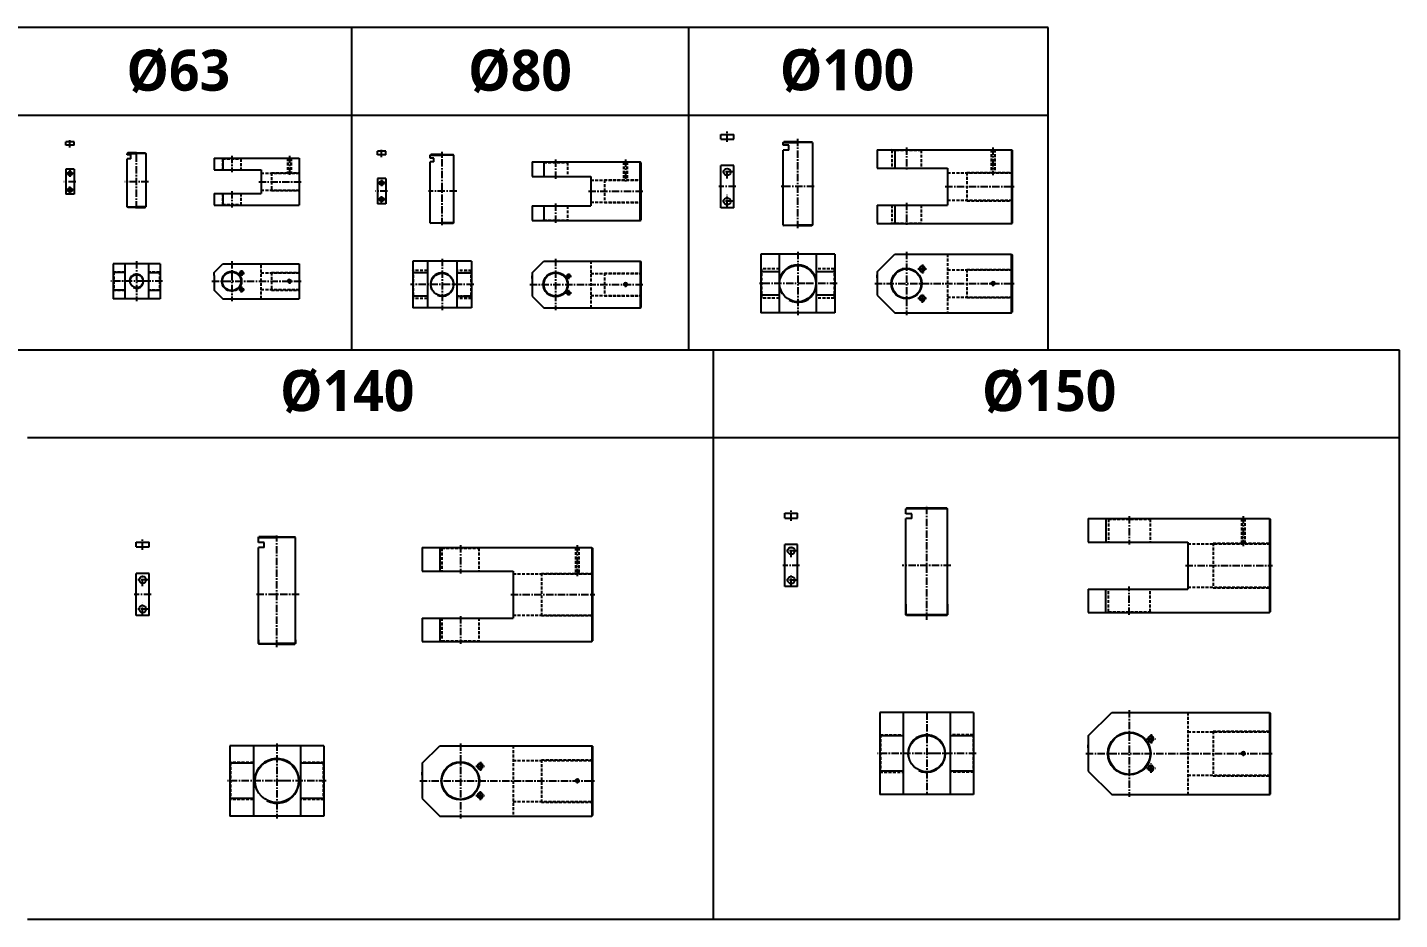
# Model space of a CAD drawing. Extents: x -819 to 3507, y 0 to 5160.
# Drawn here: x 1169 to 3507, y 936 to 2457 of the extents above; entities that cross this region are included whole.
import ezdxf

# ---------------------------------------------------------------- set-up
doc = ezdxf.new("R2010")
doc.units = 0
doc.header["$LTSCALE"] = 10
doc.header["$MEASUREMENT"] = 0
doc.linetypes.add('CENTER', pattern=[2, 1.25, -0.25, 0.25, -0.25])
doc.linetypes.add('HIDDENX2', pattern=[0.75, 0.5, -0.25])
doc.layers.get('0').update_dxf_attribs({"linetype": 'CONTINUOUS'})
doc.layers.get('DEFPOINTS').update_dxf_attribs({"linetype": 'CONTINUOUS'})
for name, color, linetype in [('BOM-UDEF', 3, 'CONTINUOUS'), ('HID', 2, 'HIDDENX2'), ('ML', 7, 'CONTINUOUS'), ('외형선', 3, 'CONTINUOUS'), ('테두리', 7, 'CONTINUOUS')]:
    doc.layers.add(name, color=color, linetype=linetype)
doc.styles.add('문자', font='romans.shx')

msp = doc.modelspace()

# ---------------------------------------------------------------- linework, layer by layer
for p, q in [((2908.3, 2456.9), (0, 2456.9)), ((1722, 1906.9), (1722, 2456.9)), ((2296, 1906.9), (2296, 2456.9)), ((2908.3, 1906.9), (2908.3, 2456.9)), ((2908.3, 2306.9), (0, 2306.9)), ((2296, 1906.9), (0, 1906.9)), ((3507, 1906.9), (1169, 1906.9)), ((2908.3, 1906.9), (2296, 1906.9)), ((2338, 935.9), (2338, 1906.9)), ((3507, 935.9), (3507, 1906.9)), ((3507, 1756.9), (1169, 1756.9)), ((3507, 935.9), (1169, 935.9))]:
    msp.add_line(p, q)
for centre, start, end in [((2693.9, 2045.2), 34.3461, 302.9866), ((2693.9, 1995.2), 57.0134, 325.6539), ((3083.5, 1243.9), 34.3461, 302.9866), ((1940.7, 1197.3), 34.3461, 302.9866), ((3083.5, 1193.9), 57.0134, 325.6539), ((1940.7, 1147.3), 57.0134, 325.6539)]:
    msp.add_arc(centre, 5, start, end)
at = {"layer": 'BOM-UDEF'}
msp.add_line((2506.6, 2260.9), (2506.6, 2119.9), dxfattribs=at)
at = {"layer": 'DEFPOINTS', "color": 0, "linetype": 'ByBlock'}
for p in [(1487, 2173.9), (2029, 2152.5), (1487, 2030.4), (2029, 2024.9), (2616.9, 2026.5), (2976.5, 1225.3), (1841.7, 1178.6), (2976.5, 1188.9), (2976.5, 1188.9), (1841.7, 1142.3)]:
    msp.add_point(p, dxfattribs=at)
at = {"layer": 'HID'}
for p, q in [((2641.9, 2247.4), (2640.9, 2248.4)), ((2641.9, 2247.4), (2641.9, 2216.9)), ((2641.9, 2247.4), (2691.9, 2247.4)), ((2691.9, 2247.4), (2692.9, 2248.4)), ((2691.9, 2247.4), (2691.9, 2216.9)), ((2811.2, 2248.4), (2811.2, 2209.5)), ((2811.8, 2248.4), (2811.8, 2209.5)), ((2816.6, 2248.4), (2816.6, 2209.5)), ((2817.2, 2248.4), (2817.2, 2209.5)), ((1501.3, 2232.9), (1500.3, 2233.9)), ((1501.3, 2232.9), (1501.3, 2213.9)), ((1501.3, 2232.9), (1532.8, 2232.9)), ((1532.8, 2232.9), (1533.8, 2233.9)), ((1532.8, 2232.9), (1532.8, 2213.9)), ((1612.3, 2233.9), (1612.3, 2208.9)), ((1612.9, 2233.9), (1612.9, 2208.9)), ((1617.7, 2233.9), (1617.7, 2208.9)), ((1618.3, 2233.9), (1618.3, 2208.9)), ((2049, 2226.5), (2048, 2227.5)), ((2049, 2226.5), (2089, 2226.5)), ((2089, 2226.5), (2090, 2227.5)), ((2089, 2226.5), (2089, 2202.5)), ((2184.9, 2227.5), (2184.9, 2197.2)), ((2185.5, 2227.5), (2185.5, 2197.2)), ((2190.2, 2227.5), (2190.2, 2197.2)), ((2190.9, 2227.5), (2190.9, 2197.2)), ((1567, 2208.2), (1632, 2208.2)), ((1585, 2208.9), (1632, 2208.9)), ((1585, 2208.9), (1585, 2178.9)), ((2736.9, 2208.8), (2846.9, 2208.8)), ((2769.9, 2209.5), (2846.9, 2209.5)), ((2769.9, 2209.5), (2846.9, 2209.5)), ((2769.9, 2209.5), (2846.9, 2209.5)), ((2769.9, 2209.5), (2846.9, 2209.5)), ((2769.9, 2209.5), (2769.9, 2208.8)), ((2769.9, 2209.5), (2769.9, 2161.5)), ((1567, 2179.7), (1632, 2179.7)), ((1585, 2178.9), (1632, 2178.9)), ((2129, 2196.4), (2214, 2196.4)), ((2152, 2197.2), (2214, 2197.2)), ((2152, 2197.2), (2152, 2158.2)), ((1501.3, 2154.9), (1500.3, 2153.9)), ((1501.3, 2173.9), (1501.3, 2154.9)), ((1501.3, 2154.9), (1532.8, 2154.9)), ((1532.8, 2173.9), (1532.8, 2154.9)), ((1532.8, 2154.9), (1533.8, 2153.9)), ((2089, 2152.5), (2089, 2128.5)), ((2129, 2158.9), (2214, 2158.9)), ((2152, 2158.2), (2214, 2158.2)), ((2641.9, 2153.9), (2641.9, 2123.4)), ((2691.9, 2153.9), (2691.9, 2123.4)), ((2736.9, 2162.3), (2846.9, 2162.3)), ((2769.9, 2161.5), (2846.9, 2161.5)), ((2769.9, 2161.5), (2846.9, 2161.5)), ((2769.9, 2161.5), (2846.9, 2161.5)), ((2769.9, 2161.5), (2846.9, 2161.5)), ((2049, 2128.5), (2048, 2127.5)), ((2049, 2128.5), (2089, 2128.5)), ((2089, 2128.5), (2090, 2127.5)), ((2641.9, 2123.4), (2640.9, 2122.4)), ((2641.9, 2123.4), (2691.9, 2123.4)), ((2691.9, 2123.4), (2692.9, 2122.4)), ((2129, 2058.6), (2129, 1978.6)), ((2736.9, 2070.2), (2736.9, 1970.2)), ((1316, 2039.8), (1315, 2040.8)), ((1316, 2039.8), (1316, 2008.3)), ((1335, 2039.8), (1316, 2039.8)), ((1394, 2039.8), (1375, 2039.8)), ((1394, 2039.8), (1395, 2040.8)), ((1394, 2039.8), (1394, 2008.3)), ((1567, 1994.1), (1567, 2054.1)), ((1567, 2038.3), (1632, 2038.3)), ((1585, 2039.1), (1585, 2009.1)), ((1585, 2039.1), (1632, 2039.1)), ((1826.5, 2042.6), (1825.5, 2043.6)), ((1850.5, 2042.6), (1825.5, 2042.6)), ((1826.5, 2042.6), (1826.5, 1994.6)), ((1925.5, 2042.6), (1900.5, 2042.6)), ((1924.5, 2042.6), (1925.5, 2043.6)), ((1924.5, 2042.6), (1924.5, 1994.6)), ((2129, 2037.3), (2214, 2037.3)), ((2152, 2038.1), (2214, 2038.1)), ((2152, 2038.1), (2152, 1999.1)), ((2419.6, 2045.2), (2418.6, 2046.2)), ((2450.1, 2045.2), (2419.6, 2045.2)), ((2419.6, 2045.2), (2419.6, 1995.2)), ((2543.6, 2045.2), (2513.1, 2045.2)), ((2543.6, 2045.2), (2544.6, 2046.2)), ((2543.6, 2045.2), (2543.6, 1995.2)), ((2736.9, 2043.4), (2846.9, 2043.4)), ((2769.9, 2044.2), (2846.9, 2044.2)), ((2769.9, 2044.2), (2846.9, 2044.2)), ((2769.9, 2044.2), (2846.9, 2044.2)), ((2769.9, 2044.2), (2846.9, 2044.2)), ((2769.9, 2044.2), (2769.9, 2043.4)), ((2769.9, 2044.2), (2769.9, 1996.2)), ((1316, 2008.3), (1315, 2007.3)), ((1335, 2008.3), (1316, 2008.3)), ((1394, 2008.3), (1375, 2008.3)), ((1394, 2008.3), (1395, 2007.3)), ((1567, 2009.8), (1632, 2009.8)), ((1585, 2009.1), (1632, 2009.1)), ((1826.5, 1994.6), (1825.5, 1993.6)), ((1850.5, 1994.6), (1825.5, 1994.6)), ((1925.5, 1994.6), (1900.5, 1994.6)), ((1924.5, 1994.6), (1925.5, 1993.6)), ((2129, 1999.8), (2214, 1999.8)), ((2152, 1999.1), (2214, 1999.1)), ((2419.6, 1995.2), (2418.6, 1994.2)), ((2450.1, 1995.2), (2419.6, 1995.2)), ((2543.6, 1995.2), (2513.1, 1995.2)), ((2543.6, 1995.2), (2544.6, 1994.2)), ((2736.9, 1996.9), (2846.9, 1996.9)), ((2769.9, 1996.2), (2846.9, 1996.2)), ((2769.9, 1996.2), (2846.9, 1996.2)), ((2769.9, 1996.2), (2846.9, 1996.2)), ((2769.9, 1996.2), (2846.9, 1996.2)), ((3011, 1618.4), (3010, 1619.4)), ((3011, 1618.4), (3011, 1579.4)), ((3011, 1618.4), (3082, 1618.4)), ((3082, 1618.4), (3083, 1619.4)), ((3082, 1618.4), (3082, 1579.4)), ((3237.5, 1619.4), (3237.5, 1577.6)), ((3238.2, 1619.4), (3238.2, 1577.6)), ((3242.9, 1619.4), (3242.9, 1577.6)), ((3243.5, 1619.4), (3243.5, 1577.6)), ((1875.2, 1569), (1874.2, 1570)), ((1875.2, 1569), (1875.2, 1530)), ((1875.2, 1569), (1938.2, 1569)), ((1938.2, 1569), (1939.2, 1570)), ((1938.2, 1569), (1938.2, 1530)), ((2102.7, 1570), (2102.7, 1526.1)), ((2103.3, 1570), (2103.3, 1526.1)), ((2108.1, 1570), (2108.1, 1526.1)), ((2108.7, 1570), (2108.7, 1526.1)), ((3146.5, 1576.6), (3286.5, 1576.6)), ((3189.5, 1577.6), (3286.5, 1577.6)), ((3189.5, 1577.6), (3189.5, 1501.6)), ((1996.7, 1525.1), (2131.7, 1525.1)), ((2044.7, 1526.1), (2131.7, 1526.1)), ((2044.7, 1526.1), (2044.7, 1454.1)), ((3011, 1460.7), (3011, 1499.7)), ((3082, 1460.7), (3082, 1499.7)), ((3146.5, 1502.7), (3286.5, 1502.7)), ((3189.5, 1501.6), (3286.5, 1501.6)), ((1875.2, 1450), (1875.2, 1411)), ((1938.2, 1450), (1938.2, 1411)), ((1996.7, 1455.1), (2131.7, 1455.1)), ((2044.7, 1454.1), (2131.7, 1454.1)), ((3011, 1460.7), (3010, 1459.7)), ((3011, 1460.7), (3082, 1460.7)), ((3082, 1460.7), (3083, 1459.7)), ((1875.2, 1411), (1874.2, 1410)), ((1875.2, 1411), (1938.2, 1411)), ((1938.2, 1411), (1939.2, 1410)), ((3146.5, 1288.9), (3146.5, 1148.9)), ((2622.3, 1250.9), (2621.3, 1251.9)), ((2622.3, 1250.9), (2661.3, 1250.9)), ((2622.3, 1250.9), (2622.3, 1186.9)), ((2780.3, 1250.9), (2741.3, 1250.9)), ((2780.3, 1250.9), (2781.3, 1251.9)), ((2780.3, 1250.9), (2780.3, 1186.9)), ((3146.5, 1255.9), (3286.5, 1255.9)), ((3189.5, 1256.9), (3286.5, 1256.9)), ((3189.5, 1256.9), (3189.5, 1180.9)), ((1996.7, 1232.3), (1996.7, 1112.3)), ((1515, 1203.8), (1514, 1204.8)), ((1554, 1203.8), (1514, 1203.8)), ((1515, 1203.8), (1515, 1140.8)), ((1674, 1203.8), (1634, 1203.8)), ((1673, 1203.8), (1674, 1204.8)), ((1673, 1203.8), (1673, 1140.8)), ((1996.7, 1207.3), (2131.7, 1207.3)), ((2044.7, 1208.3), (2131.7, 1208.3)), ((2044.7, 1208.3), (2044.7, 1136.3)), ((2621.3, 1186.9), (2661.3, 1186.9)), ((2622.3, 1186.9), (2621.3, 1185.9)), ((2781.3, 1186.9), (2741.3, 1186.9)), ((2780.3, 1186.9), (2781.3, 1185.9)), ((3146.5, 1182.1), (3286.5, 1182.1)), ((3189.5, 1180.9), (3286.5, 1180.9)), ((1515, 1140.8), (1514, 1139.8)), ((1554, 1140.8), (1514, 1140.8)), ((1674, 1140.8), (1634, 1140.8)), ((1673, 1140.8), (1674, 1139.8)), ((1996.7, 1137.3), (2131.7, 1137.3)), ((2044.7, 1136.3), (2131.7, 1136.3))]:
    msp.add_line(p, q, dxfattribs=at)
at = {"layer": 'ML', "color": 1, "linetype": 'CENTER'}
for p, q in [((2361.4, 2261.8), (2361.4, 2280)), ((1241.4, 2252.1), (1241.4, 2265)), ((1772.5, 2235.9), (1772.5, 2248.7)), ((1875.5, 2119.7), (1875.5, 2245)), ((2481.6, 2114.7), (2481.6, 2266.7)), ((2666.9, 2252.4), (2666.9, 2212.9)), ((2814.2, 2252.4), (2814.2, 2204.8)), ((1355, 2147.9), (1355, 2243.6)), ((1517, 2237.9), (1517, 2209.9)), ((1615.3, 2237.9), (1615.3, 2204.2)), ((2069, 2231.5), (2069, 2198.5)), ((2187.9, 2231.5), (2187.9, 2192.4)), ((1247.1, 2207.9), (1235.8, 2207.9)), ((1241.4, 2213.6), (1241.4, 2202.3)), ((2370.9, 2210.5), (2352.6, 2210.5)), ((2361.4, 2199.5), (2361.4, 2218.5)), ((1251.4, 2193.9), (1230.8, 2193.9)), ((1247.1, 2179.9), (1235.8, 2179.9)), ((1241.4, 2174.3), (1241.4, 2185.6)), ((1375.5, 2193.9), (1335.1, 2193.9)), ((1517, 2177.9), (1517, 2149.9)), ((1563, 2193.9), (1573, 2193.9)), ((1563, 2193.9), (1636, 2193.9)), ((1782.5, 2177.7), (1761.9, 2177.7)), ((1778.1, 2191.7), (1766.8, 2191.7)), ((1772.5, 2197.3), (1772.5, 2186)), ((1900.4, 2177.7), (1852.1, 2177.7)), ((2125, 2177.7), (2218, 2177.7)), ((2375.8, 2185.5), (2347.3, 2185.5)), ((2509.4, 2185.5), (2453.1, 2185.5)), ((2732.9, 2185.5), (2850.9, 2185.5)), ((1778.1, 2163.7), (1766.8, 2163.7)), ((1772.5, 2158), (1772.5, 2169.3)), ((2069, 2156.5), (2069, 2123.5)), ((2370.9, 2160.5), (2352.6, 2160.5)), ((2361.4, 2151.1), (2361.4, 2171.5)), ((2666.9, 2157.9), (2666.9, 2118.4)), ((1355, 2058.1), (1355, 1990.1)), ((1517, 2058.1), (1517, 1990.1)), ((1875.5, 2062.6), (1875.5, 1974.6)), ((2069, 2062.6), (2069, 1974.6)), ((2481.6, 2074.2), (2481.6, 1966.2)), ((2666.9, 2074.2), (2666.9, 1966.2)), ((1529.1, 2038.1), (1538.9, 2038.1)), ((1534, 2043), (1534, 2033.2)), ((1850.5, 2038.6), (1826.5, 2038.6)), ((1924.5, 2038.6), (1900.5, 2038.6)), ((2091, 2037.5), (2091, 2027.7)), ((2686.1, 2045.2), (2701.6, 2045.2)), ((2693.9, 2052.9), (2693.9, 2037.4)), ((1367.5, 2024.1), (1311, 2024.1)), ((1399, 2024.1), (1367.5, 2024.1)), ((1483, 2024.1), (1636, 2024.1)), ((1534, 2005.2), (1534, 2015)), ((1615.3, 2027.8), (1615.3, 2020)), ((1888, 2018.6), (1821.5, 2018.6)), ((1929.5, 2018.6), (1888, 2018.6)), ((2025, 2018.6), (2218, 2018.6)), ((2086.1, 2032.6), (2095.9, 2032.6)), ((2187.9, 2022.3), (2187.9, 2014.4)), ((2494.1, 2020.2), (2414.6, 2020.2)), ((2548.6, 2020.2), (2494.1, 2020.2)), ((2612.9, 2020.2), (2850.9, 2020.2)), ((2814.2, 2023.8), (2814.2, 2016)), ((1529.1, 2010.1), (1538.9, 2010.1)), ((1850.5, 1998.6), (1826.5, 1998.6)), ((1924.5, 1998.6), (1900.5, 1998.6)), ((2086.1, 2004.6), (2095.9, 2004.6)), ((2091, 1999.7), (2091, 2009.5)), ((2686.1, 1995.2), (2701.6, 1995.2)), ((2693.9, 1987.4), (2693.9, 2002.9)), ((2701.3, 1446.8), (2701.3, 1641.9)), ((2470.4, 1615.8), (2470.4, 1634)), ((3046.5, 1623.4), (3046.5, 1575.4)), ((3240.5, 1623.4), (3240.5, 1572.6)), ((1594, 1400.2), (1594, 1590.7)), ((1365.2, 1566.4), (1365.2, 1584.6)), ((1906.7, 1574), (1906.7, 1525.7)), ((2105.7, 1574), (2105.7, 1521.1)), ((2470.4, 1553.5), (2470.4, 1572.6)), ((2479.9, 1564.6), (2461.6, 1564.6)), ((1365.2, 1504.1), (1365.2, 1523.1)), ((2484.8, 1539.6), (2456.3, 1539.6)), ((2470.4, 1505.1), (2470.4, 1525.5)), ((2742.6, 1539.6), (2659.5, 1539.6)), ((3142.5, 1539.6), (3290.5, 1539.6)), ((1374.7, 1515.1), (1356.4, 1515.1)), ((2479.9, 1514.6), (2461.6, 1514.6)), ((3046.5, 1455.7), (3046.5, 1504)), ((1379.6, 1490.1), (1351.1, 1490.1)), ((1365.2, 1455.7), (1365.2, 1476.1)), ((1632, 1490.1), (1557, 1490.1)), ((1992.7, 1490.1), (2135.7, 1490.1)), ((1374.7, 1465.1), (1356.4, 1465.1)), ((1906.7, 1453.1), (1906.7, 1406)), ((2701.3, 1288.9), (2701.3, 1148.9)), ((3046.5, 1292.9), (3046.5, 1144.9)), ((3075.7, 1243.9), (3091.2, 1243.9)), ((3083.5, 1251.7), (3083.5, 1236.2)), ((1594, 1236.3), (1594, 1108.3)), ((1906.7, 1236.3), (1906.7, 1108.3)), ((2713.8, 1218.9), (2617.3, 1218.9)), ((2785.3, 1218.9), (2713.8, 1218.9)), ((2972.5, 1218.9), (3290.5, 1218.9)), ((3240.5, 1222.6), (3240.5, 1214.8)), ((1932.9, 1197.3), (1948.4, 1197.3)), ((1940.7, 1205), (1940.7, 1189.5)), ((3075.7, 1193.9), (3091.2, 1193.9)), ((3083.5, 1186.2), (3083.5, 1201.7)), ((1606.5, 1172.3), (1510, 1172.3)), ((1678, 1172.3), (1606.5, 1172.3)), ((1837.7, 1172.3), (2135.7, 1172.3)), ((2105.7, 1176), (2105.7, 1168.2)), ((1932.9, 1147.3), (1948.4, 1147.3)), ((1940.7, 1139.5), (1940.7, 1155))]:
    msp.add_line(p, q, dxfattribs=at)
at = {"layer": 'ML'}
for p, q in [((2616.9, 2248.4), (2845.9, 2248.4)), ((2616.9, 2248.4), (2616.9, 2216.9)), ((2646.9, 2248.4), (2646.9, 2216.9)), ((2845.9, 2248.4), (2846.9, 2247.4)), ((2845.9, 2248.4), (2845.9, 2122.4)), ((2846.9, 2247.4), (2846.9, 2123.4)), ((1487, 2233.9), (1487, 2213.9)), ((1487, 2233.9), (1632, 2233.9)), ((1502, 2233.9), (1502, 2213.9)), ((1632, 2233.9), (1632, 2153.9)), ((2029, 2227.5), (2029, 2202.5)), ((2029, 2227.5), (2213, 2227.5)), ((2049, 2226.5), (2049, 2202.5)), ((2214, 2226.5), (2213, 2227.5)), ((2213, 2127.5), (2213, 2227.5)), ((2214, 2226.5), (2214, 2128.5)), ((1487, 2213.9), (1567, 2213.9)), ((1567, 2213.9), (1567, 2174)), ((2029, 2202.5), (2129, 2202.5)), ((2129, 2202.5), (2129, 2152.5)), ((2616.9, 2216.9), (2736.9, 2216.9)), ((2736.9, 2216.9), (2736.9, 2153.9)), ((1487, 2173.9), (1487, 2153.9)), ((1487, 2173.9), (1567, 2173.9)), ((1487, 2153.9), (1632, 2153.9)), ((1502, 2173.9), (1502, 2153.9)), ((2029, 2152.5), (2029, 2127.5)), ((2029, 2152.5), (2129, 2152.5)), ((2049, 2152.5), (2049, 2128.5)), ((2616.9, 2153.9), (2736.9, 2153.9)), ((2616.9, 2153.9), (2616.9, 2122.4)), ((2646.9, 2153.9), (2646.9, 2122.4)), ((2213, 2127.5), (2214, 2128.5)), ((2029, 2127.5), (2213, 2127.5)), ((2616.9, 2122.4), (2845.9, 2122.4)), ((2845.9, 2122.4), (2846.9, 2123.4)), ((1925.5, 2058.6), (1825.5, 2058.6)), ((1825.5, 2058.6), (1825.5, 1978.6)), ((1850.5, 2058.6), (1850.5, 1978.6)), ((1900.5, 2058.6), (1900.5, 1978.6)), ((1925.5, 2058.6), (1925.5, 1978.6)), ((2029, 2038.6), (2049, 2058.6)), ((2049, 2058.6), (2213, 2058.6)), ((2213, 2058.6), (2214, 2057.6)), ((2213, 2058.6), (2213, 1978.6)), ((2214, 2057.6), (2214, 1979.6)), ((2544.6, 2070.2), (2418.6, 2070.2)), ((2418.6, 2070.2), (2418.6, 1970.2)), ((2450.1, 2070.2), (2450.1, 1970.2)), ((2513.1, 2070.2), (2513.1, 1970.2)), ((2544.6, 2070.2), (2544.6, 1970.2)), ((2616.9, 2040.2), (2646.9, 2070.2)), ((2646.9, 2070.2), (2845.9, 2070.2)), ((2845.9, 2070.2), (2846.9, 2069.2)), ((2845.9, 1970.2), (2845.9, 2070.2)), ((2846.9, 2069.2), (2846.9, 1971.2)), ((1315, 2054.1), (1315, 1994.1)), ((1395, 2054.1), (1315, 2054.1)), ((1335, 2039.1), (1315, 2039.1)), ((1335, 2054.1), (1335, 1994.1)), ((1375, 2054.1), (1375, 1994.1)), ((1375, 2039.1), (1395, 2039.1)), ((1395, 2054.1), (1395, 1994.1)), ((1487, 2039.1), (1502, 2054.1)), ((1487, 2034.1), (1487, 2039.1)), ((1487, 2034.1), (1487, 2014.1)), ((1502, 2054.1), (1632, 2054.1)), ((1632, 2054.1), (1632, 1994.1)), ((1850.5, 2038.6), (1825.5, 2038.6)), ((1900.5, 2038.6), (1925.5, 2038.6)), ((2029, 2038.6), (2029, 1998.6)), ((2450.1, 2040.2), (2418.6, 2040.2)), ((2544.6, 2040.2), (2513.1, 2040.2)), ((2616.9, 2040.2), (2616.9, 2000.2)), ((2616.9, 2030.2), (2616.9, 2035.2)), ((2666.9, 2045.2), (2659.7, 2045.2)), ((1487, 2014.1), (1487, 2009.1)), ((2029, 2028.6), (2029, 2033.6)), ((2029, 2028.6), (2029, 2008.6)), ((2616.9, 2030.2), (2616.9, 2010.2)), ((1335, 2009.1), (1315, 2009.1)), ((1395, 1994.1), (1315, 1994.1)), ((1375, 2009.1), (1395, 2009.1)), ((1487, 2009.1), (1502, 1994.1)), ((1502, 1994.1), (1487, 2009.1)), ((1487, 2009.1), (1502, 1994.1)), ((1502, 1994.1), (1632, 1994.1)), ((1850.5, 1998.6), (1825.5, 1998.6)), ((1900.5, 1998.6), (1925.5, 1998.6)), ((2029, 1998.6), (2049, 1978.6)), ((2450.1, 2000.2), (2418.6, 2000.2)), ((2544.6, 2000.2), (2513.1, 2000.2)), ((2616.9, 2000.2), (2646.9, 1970.2)), ((1925.5, 1978.6), (1825.5, 1978.6)), ((2049, 1978.6), (2213, 1978.6)), ((2213, 1978.6), (2214, 1979.6)), ((2544.6, 1970.2), (2418.6, 1970.2)), ((2646.9, 1970.2), (2845.9, 1970.2)), ((2845.9, 1970.2), (2846.9, 1971.2)), ((2976.5, 1619.4), (2976.5, 1579.4)), ((2976.5, 1619.4), (3285.5, 1619.4)), ((3006.5, 1619.4), (3006.5, 1579.4)), ((3285.5, 1619.4), (3286.5, 1618.4)), ((3285.5, 1619.4), (3285.5, 1459.4)), ((3286.5, 1618.4), (3286.5, 1460.4)), ((1841.7, 1570), (1841.7, 1530)), ((1841.7, 1570), (2130.7, 1570)), ((1871.7, 1570), (1871.7, 1530)), ((2130.7, 1570), (2131.7, 1569)), ((2130.7, 1570), (2130.7, 1410)), ((2131.7, 1569), (2131.7, 1411)), ((2976.5, 1579.4), (3146.5, 1579.4)), ((3146.5, 1579.4), (3146.5, 1499.4)), ((1841.7, 1530), (1996.7, 1530)), ((1996.7, 1530), (1996.7, 1450)), ((2976.5, 1499.4), (2976.5, 1459.4)), ((2976.5, 1499.4), (3146.5, 1499.4)), ((3006.5, 1459.7), (3006.5, 1499.7)), ((1841.7, 1450), (1841.7, 1410)), ((1841.7, 1450), (1996.7, 1450)), ((1871.7, 1450), (1871.7, 1410)), ((2976.5, 1459.4), (3285.5, 1459.4)), ((3285.5, 1459.4), (3286.5, 1460.4)), ((1841.7, 1410), (2130.7, 1410)), ((2130.7, 1410), (2131.7, 1411)), ((2621.3, 1288.9), (2621.3, 1148.9)), ((2781.3, 1288.9), (2621.3, 1288.9)), ((2661.3, 1288.9), (2661.3, 1148.9)), ((2741.3, 1288.9), (2741.3, 1148.9)), ((2781.3, 1288.9), (2781.3, 1148.9)), ((2976.5, 1248.9), (3016.5, 1288.9)), ((3016.5, 1288.9), (3285.5, 1288.9)), ((3285.5, 1288.9), (3286.5, 1287.9)), ((3285.5, 1288.9), (3285.5, 1148.9)), ((3286.5, 1287.9), (3286.5, 1149.9)), ((2661.3, 1248.9), (2621.3, 1248.9)), ((2781.3, 1248.9), (2741.3, 1248.9)), ((2976.5, 1248.9), (2976.5, 1188.9)), ((1674, 1232.3), (1514, 1232.3)), ((1514, 1232.3), (1514, 1112.3)), ((1554, 1232.3), (1554, 1112.3)), ((1634, 1232.3), (1634, 1112.3)), ((1674, 1232.3), (1674, 1112.3)), ((1841.7, 1202.3), (1871.7, 1232.3)), ((1871.7, 1232.3), (2130.7, 1232.3)), ((2130.7, 1232.3), (2131.7, 1231.3)), ((2130.7, 1232.3), (2130.7, 1112.3)), ((2131.7, 1231.3), (2131.7, 1113.3)), ((2976.5, 1238.9), (2976.5, 1198.9)), ((2976.5, 1228.9), (2976.5, 1233.9)), ((1554, 1202.3), (1514, 1202.3)), ((1674, 1202.3), (1634, 1202.3)), ((1841.7, 1202.3), (1841.7, 1142.3)), ((1841.7, 1192.3), (1841.7, 1152.3)), ((1841.7, 1182.3), (1841.7, 1187.3)), ((2661.3, 1188.9), (2621.3, 1188.9)), ((2781.3, 1188.9), (2741.3, 1188.9)), ((2976.5, 1188.9), (3016.5, 1148.9)), ((2781.3, 1148.9), (2621.3, 1148.9)), ((3016.5, 1148.9), (3285.5, 1148.9)), ((3285.5, 1148.9), (3286.5, 1149.9)), ((1554, 1142.3), (1514, 1142.3)), ((1674, 1142.3), (1634, 1142.3)), ((1841.7, 1142.3), (1871.7, 1112.3)), ((1674, 1112.3), (1514, 1112.3)), ((1871.7, 1112.3), (2130.7, 1112.3))]:
    msp.add_line(p, q, dxfattribs=at)
at = {"layer": 'ML', "color": 6, "linetype": 'HIDDENX2'}
for p, q in [((1335, 2039.1), (1316, 2039.1)), ((1394, 2039.1), (1375, 2039.1)), ((1335, 2009.1), (1316, 2009.1)), ((1394, 2009.1), (1375, 2009.1))]:
    msp.add_line(p, q, dxfattribs=at)
at = {"layer": 'ML'}
for centre, radius in [((1355, 2024.1), 11.2), ((1517, 2024.1), 16.8), ((1517, 2024.1), 15.8), ((1875.5, 2018.6), 19.2), ((2069, 2018.6), 21), ((2069, 2018.6), 20), ((2481.6, 2020.2), 31), ((2666.9, 2020.2), 26), ((2666.9, 2020.2), 25), ((1615.3, 2024.1), 2.38), ((2187.9, 2018.6), 2.38), ((2814.2, 2020.2), 2.38), ((2701.3, 1218.9), 31), ((3046.5, 1218.9), 36.5), ((3046.5, 1218.9), 35.5), ((3240.5, 1218.9), 2.38), ((1594, 1172.3), 37), ((1906.7, 1172.3), 32.5), ((1906.7, 1172.3), 31.5), ((2105.7, 1172.3), 2.38)]:
    msp.add_circle(centre, radius, dxfattribs=at)
at = {"layer": 'ML', "color": 2}
for centre in [(1615.3, 2024.1), (2187.9, 2018.6), (2814.2, 2020.2), (3240.5, 1218.9), (2105.7, 1172.3)]:
    msp.add_arc(centre, 3, 254.2865, 197.9288, dxfattribs=at)
at = {"layer": '외형선'}
for p, q in [((2350.4, 2274.5), (2372.4, 2274.5)), ((2350.4, 2266.5), (2350.4, 2274.5)), ((2372.4, 2266.5), (2372.4, 2274.5)), ((1248.4, 2261.9), (1234.4, 2261.9)), ((1234.4, 2255.9), (1234.4, 2261.9)), ((1248.4, 2255.9), (1234.4, 2255.9)), ((1248.4, 2255.9), (1248.4, 2261.9)), ((1779.5, 2245.7), (1765.5, 2245.7)), ((1765.5, 2239.7), (1765.5, 2245.7)), ((1779.5, 2239.7), (1779.5, 2245.7)), ((2350.4, 2266.5), (2372.4, 2266.5)), ((2456.6, 2260.9), (2457.6, 2261.9)), ((2456.6, 2255.9), (2456.6, 2260.9)), ((2456.6, 2260.9), (2481.6, 2260.9)), ((2466.1, 2255.9), (2456.6, 2255.9)), ((2456.6, 2119.9), (2456.6, 2247.4)), ((2466.1, 2247.4), (2456.6, 2247.4)), ((2481.6, 2261.9), (2457.6, 2261.9)), ((2466.1, 2247.4), (2466.1, 2255.9)), ((2481.6, 2261.9), (2505.6, 2261.9)), ((2506.6, 2260.9), (2481.6, 2260.9)), ((2506.6, 2260.9), (2505.6, 2261.9)), ((1340.2, 2242.9), (1339.2, 2241.9)), ((1339.2, 2239.4), (1339.2, 2241.9)), ((1339.2, 2241.9), (1355, 2241.9)), ((1345.2, 2239.4), (1339.2, 2239.4)), ((1339.2, 2150.9), (1339.2, 2232.9)), ((1345.2, 2232.9), (1339.2, 2232.9)), ((1355, 2242.9), (1340.2, 2242.9)), ((1345.2, 2232.9), (1345.2, 2239.4)), ((1355, 2242.9), (1369.7, 2242.9)), ((1370.7, 2241.9), (1355, 2241.9)), ((1369.7, 2242.9), (1370.7, 2241.9)), ((1370.7, 2241.9), (1370.7, 2150.9)), ((1779.5, 2239.7), (1765.5, 2239.7)), ((1855.5, 2239), (1856.5, 2240)), ((1855.5, 2234), (1855.5, 2239)), ((1855.5, 2239), (1875.5, 2239)), ((1861.5, 2234), (1855.5, 2234)), ((1855.5, 2124), (1855.5, 2227.5)), ((1861.5, 2227.5), (1855.5, 2227.5)), ((1875.5, 2240), (1856.5, 2240)), ((1861.5, 2227.5), (1861.5, 2234)), ((1875.5, 2240), (1894.5, 2240)), ((1895.5, 2239), (1875.5, 2239)), ((1895.5, 2239), (1894.5, 2240)), ((1895.5, 2124), (1895.5, 2239)), ((2372.4, 2221.5), (2350.4, 2221.5)), ((2350.4, 2149.5), (2350.4, 2221.5)), ((2372.4, 2149.5), (2372.4, 2221.5)), ((1248.4, 2215.4), (1234.4, 2215.4)), ((1234.4, 2215.4), (1234.4, 2172.4)), ((1248.4, 2215.4), (1248.4, 2172.4)), ((1779.5, 2199.2), (1765.5, 2199.2)), ((1765.5, 2199.2), (1765.5, 2156.2)), ((1779.5, 2199.2), (1779.5, 2156.2)), ((1248.4, 2172.4), (1234.4, 2172.4)), ((1779.5, 2156.2), (1765.5, 2156.2)), ((1340.2, 2149.9), (1339.2, 2150.9)), ((1339.2, 2150.9), (1355, 2150.9)), ((1355, 2149.9), (1340.2, 2149.9)), ((1370.7, 2150.9), (1355, 2150.9)), ((1355, 2149.9), (1369.7, 2149.9)), ((1355, 2149.9), (1369.7, 2149.9)), ((1369.7, 2149.9), (1370.7, 2150.9)), ((2372.4, 2149.5), (2350.4, 2149.5)), ((1855.5, 2124), (1856.5, 2123)), ((1855.5, 2124), (1875.5, 2124)), ((1875.5, 2123), (1856.5, 2123)), ((1895.5, 2124), (1875.5, 2124)), ((1875.5, 2123), (1894.5, 2123)), ((1895.5, 2124), (1894.5, 2123)), ((2456.6, 2119.9), (2456.6, 2120.3)), ((2456.6, 2120.3), (2456.6, 2119.9)), ((2456.6, 2119.9), (2457.6, 2118.9)), ((2456.6, 2119.9), (2481.6, 2119.9)), ((2481.6, 2118.9), (2457.6, 2118.9)), ((2506.6, 2119.9), (2481.6, 2119.9)), ((2481.6, 2118.9), (2505.6, 2118.9)), ((2481.6, 2118.9), (2505.6, 2118.9)), ((2506.6, 2119.9), (2505.6, 2118.9)), ((2666.8, 1637.4), (2665.8, 1636.4)), ((2735.8, 1637.4), (2666.8, 1637.4)), ((2735.8, 1637.4), (2736.8, 1636.4)), ((2459.4, 1628.5), (2481.4, 1628.5)), ((2459.4, 1620.5), (2459.4, 1628.5)), ((2459.4, 1620.5), (2481.4, 1620.5)), ((2481.4, 1620.5), (2481.4, 1628.5)), ((2665.8, 1630.1), (2665.8, 1636.4)), ((2736.8, 1636.4), (2665.8, 1636.4)), ((2665.8, 1627.4), (2665.8, 1632.7)), ((2675.8, 1627.4), (2665.8, 1627.4)), ((2665.8, 1458.6), (2665.8, 1619.4)), ((2675.8, 1619.4), (2665.8, 1619.4)), ((2675.8, 1619.4), (2675.8, 1627.4)), ((2736.8, 1630.1), (2736.8, 1636.4)), ((2736.8, 1458.6), (2736.8, 1632.7)), ((1354.2, 1579.1), (1376.2, 1579.1)), ((1354.2, 1571.1), (1354.2, 1579.1)), ((1354.2, 1571.1), (1376.2, 1571.1)), ((1376.2, 1571.1), (1376.2, 1579.1)), ((1562.5, 1587.5), (1563.5, 1588.5)), ((1562.5, 1578.5), (1562.5, 1587.5)), ((1562.5, 1587.5), (1594, 1587.5)), ((1572.5, 1578.5), (1562.5, 1578.5)), ((1562.5, 1412.7), (1562.5, 1570)), ((1562.5, 1514), (1562.5, 1570)), ((1572.5, 1570), (1562.5, 1570)), ((1594, 1588.5), (1563.5, 1588.5)), ((1572.5, 1570), (1572.5, 1578.5)), ((1594, 1588.5), (1624.5, 1588.5)), ((1625.5, 1587.5), (1594, 1587.5)), ((1625.5, 1587.5), (1624.5, 1588.5)), ((1625.5, 1412.7), (1625.5, 1587.5)), ((2481.4, 1575.6), (2459.4, 1575.6)), ((2459.4, 1503.6), (2459.4, 1575.6)), ((2481.4, 1503.6), (2481.4, 1575.6)), ((1376.2, 1526.1), (1354.2, 1526.1)), ((1354.2, 1454.1), (1354.2, 1526.1)), ((1376.2, 1454.1), (1376.2, 1526.1)), ((2481.4, 1503.6), (2459.4, 1503.6)), ((2665.8, 1455.4), (2665.8, 1473.7)), ((2665.8, 1473.7), (2665.8, 1455.4)), ((2736.8, 1455.4), (2736.8, 1473.7)), ((2736.8, 1473.7), (2736.8, 1455.4)), ((1376.2, 1454.1), (1354.2, 1454.1)), ((2666.8, 1454.4), (2665.8, 1455.4)), ((2736.8, 1455.4), (2665.8, 1455.4)), ((2735.8, 1454.4), (2666.8, 1454.4)), ((2735.8, 1454.4), (2666.8, 1454.4)), ((2735.8, 1454.4), (2736.8, 1455.4)), ((1562.5, 1406.5), (1562.5, 1412.9)), ((1562.5, 1412.9), (1562.5, 1406.5)), ((1562.5, 1406.5), (1563.5, 1405.5)), ((1562.5, 1406.5), (1594, 1406.5)), ((1594, 1405.5), (1563.5, 1405.5)), ((1625.5, 1406.5), (1594, 1406.5)), ((1594, 1405.5), (1624.5, 1405.5)), ((1594, 1405.5), (1624.5, 1405.5)), ((1625.5, 1406.5), (1624.5, 1405.5)), ((1625.5, 1406.5), (1625.5, 1412.9)), ((1625.5, 1412.9), (1625.5, 1406.5))]:
    msp.add_line(p, q, dxfattribs=at)
for centre, radius in [((1241.4, 2207.9), 3.5), ((2361.4, 2210.5), 6), ((1241.4, 2179.9), 3.5), ((1772.5, 2191.7), 3.5), ((1772.5, 2163.7), 3.5), ((2361.4, 2160.5), 6), ((1534, 2038.1), 2.5), ((2091, 2032.6), 2.5), ((2693.9, 2045.2), 4.25), ((1534, 2010.1), 2.5), ((2091, 2004.6), 2.5), ((2693.9, 1995.2), 4.25), ((2470.4, 1564.6), 6), ((1365.2, 1515.1), 6), ((2470.4, 1514.6), 6), ((1365.2, 1465.1), 6), ((3083.5, 1243.9), 4.25), ((1940.7, 1197.3), 4.25), ((3083.5, 1193.9), 4.25), ((1940.7, 1147.3), 4.25)]:
    msp.add_circle(centre, radius, dxfattribs=at)
at = {"layer": '테두리'}
msp.add_line((2130.7, 1112.3), (2131.7, 1113.3), dxfattribs=at)
for centre, radius, start, end in [((1355, 2024.1), 12, 244.449, 192.8615), ((1534, 2038.1), 3, 26.9265, 294.0745), ((1875.5, 2018.6), 20, 247, 204.766), ((2091, 2032.6), 3, 26.9265, 294.0745), ((2481.6, 2020.2), 32, 242.627, 213.752), ((1534, 2010.1), 3, 65.9255, 333.0735), ((2091, 2004.6), 3, 65.9255, 333.0735), ((2701.3, 1218.9), 32, 244.9883, 190.1676), ((1594, 1172.3), 38, 243.4648, 203.648)]:
    msp.add_arc(centre, radius, start, end, dxfattribs=at)

# ---------------------------------------------------------------- texts
at = {"char_height": 70, "attachment_point": 1, "style": '문자'}
for s, insert in [('{\\fMalgun Gothic|b1|i0|c129|p50;%%C63}', (1337.6, 2418.9)), ('{\\fMalgun Gothic|b1|i0|c129|p50;%%C80}', (1919.8, 2418.9)), ('{\\fMalgun Gothic|b1|i0|c129|p50;%%C100}', (2451, 2419.6)), ('{\\fMalgun Gothic|b1|i0|c129|p50;%%C140}', (1599.4, 1872.7)), ('{\\fMalgun Gothic|b1|i0|c129|p50;%%C150}', (2795.4, 1872.7))]:
    msp.add_mtext_dynamic_manual_height_columns(s, width=124.533, gutter_width=16, heights=[-75.6], dxfattribs=dict(at, insert=insert))

doc.saveas('drawing.dxf')
